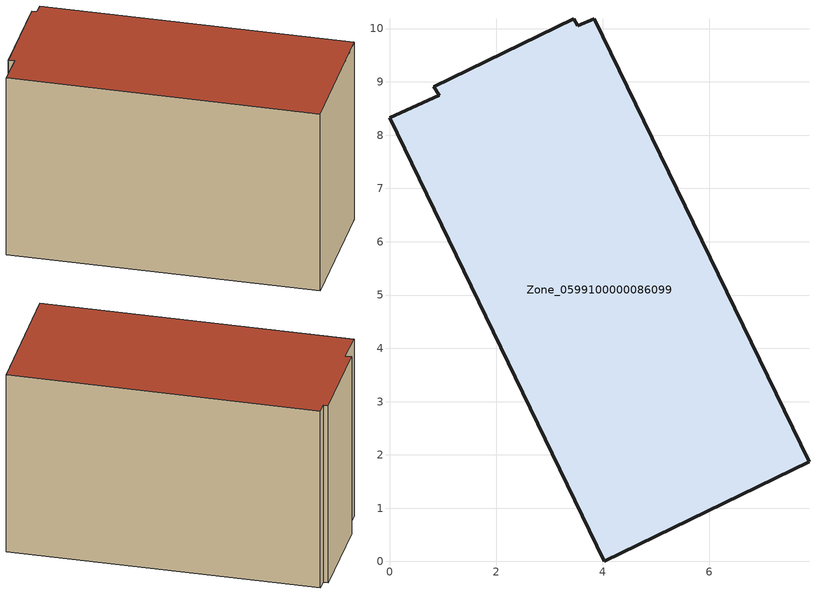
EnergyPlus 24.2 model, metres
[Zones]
Zone_0599100000086099
 floor ground (C_G): 0,8.33 0.93,8.75 0.83,8.91 3.46,10.19 3.53,10.05 3.84,10.19 7.87,1.87 4.03,0 z0
 wall outside (C_F): 0.93,8.75 0,8.33 4.03,0 7.87,1.87 3.84,10.19 3.53,10.05 3.46,10.19 0.83,8.91 0.93,8.75 z0:5.83
 roof outside (C_R): 7.87,1.87 3.84,10.19 3.53,10.05 3.46,10.19 0.83,8.91 0.93,8.75 0,8.33 4.03,0 z5.83
[BUILDING]
Pand.0599100000086099: North Axis=0; Terrain=City; Loads Convergence Tolerance Value=0.04; Temperature Convergence Tolerance Value=0.4; Solar Distribution=FullExterior; Maximum Number of Warmup Days=25; Minimum Number of Warmup Days=1
[Site:Location]
Rotterdam.The.Hague.AP_ZH_NLD Design_Conditions: Latitude=51.96; Longitude=4.45; Time Zone=1; Elevation=-4.5
[SITE:GROUNDTEMPERATURE:BUILDINGSURFACE]
18, 18, 18, 18, 18, 18, 18, 18, 18, 18, 18, 18
[MATERIAL] Thermal Absorptance=0.9; Solar Absorptance=0.7; Visible Absorptance=0.7
Name | Roughness | Thickness | Conductivity | Density | Specific Heat
G.TI.1946-1964 | MediumSmooth | 0.15 | 1 | 540 | 1210
F.TI.1946-1964 | Rough | 0.3 | 0.857143 | 1920 | 840
R.TI.1946-1964 | MediumRough | 0.2 | 0.277778 | 1500 | 1000
[CONSTRUCTION]
C_G: G.TI.1946-1964
C_F: F.TI.1946-1964
C_R: R.TI.1946-1964
[ZONE]
Zone_0599100000086099: Type=1; Multiplier=1; Ceiling Height=Autocalculate; Volume=Autocalculate; Floor Area=autocalculate; Part of Total Floor Area=Yes
[ZONEINFILTRATION:DESIGNFLOWRATE]
Infil_Zone_0599100000086099: Zone or ZoneList or Space or SpaceList=Zone_0599100000086099; Schedule=AlwaysOn; Design Flow Rate Calculation Method=Flow/Area; Flow Rate per Floor Area=0.003; Constant Term Coefficient=1; Temperature Term Coefficient=0; Velocity Term Coefficient=0; Velocity Squared Term Coefficient=0
[HVACTEMPLATE:ZONE:IDEALLOADSAIRSYSTEM]
Zone_0599100000086099: Maximum Heating Supply Air Temperature=50; Minimum Cooling Supply Air Temperature=13; Maximum Heating Supply Air Humidity Ratio=0.0156; Minimum Cooling Supply Air Humidity Ratio=0.0077; Heating Limit=NoLimit; Cooling Limit=NoLimit; Dehumidification Control Type=ConstantSensibleHeatRatio; Cooling Sensible Heat Ratio=0.7; Dehumidification Setpoint=60; Humidification Control Type=None; Humidification Setpoint=30; Outdoor Air Method=None; Outdoor Air Flow Rate per Person=0.00944; Outdoor Air Flow Rate per Zone Floor Area=0; Outdoor Air Flow Rate per Zone=0; Demand Controlled Ventilation Type=None; Outdoor Air Economizer Type=NoEconomizer; Heat Recovery Type=None; Sensible Heat Recovery Effectiveness=0.7; Latent Heat Recovery Effectiveness=0.65
[ZONECONTROL:THERMOSTAT]
ThermostatControl_Zone_0599100000086099: Zone or ZoneList=Zone_0599100000086099; Control Type Schedule=DualSetpointControlType; Control 1=Thermostat_Zone_0599100000086099; Temperature Difference Between Cutout And Setpoint=0
[THERMOSTATSETPOINT:DUALSETPOINT]
Thermostat_Zone_0599100000086099: Heating Setpoint Temperature Schedule=HeatingSetpoint_Zone_0599100000086099; Cooling Setpoint Temperature Schedule=CoolingSetpoint_Zone_0599100000086099
[SCHEDULE:COMPACT]
HeatingSetpoint_Zone_0599100000086099: Through: 12/31, For: AllDays, Until: 24:00, 21
CoolingSetpoint_Zone_0599100000086099: Through: 12/31, For: AllDays, Until: 24:00, 24
DualSetpointControlType: Through: 12/31, For: AllDays, Until: 24:00, 4
AlwaysOn: Through: 12/31, For: AllDays, Until: 24:00, 1
